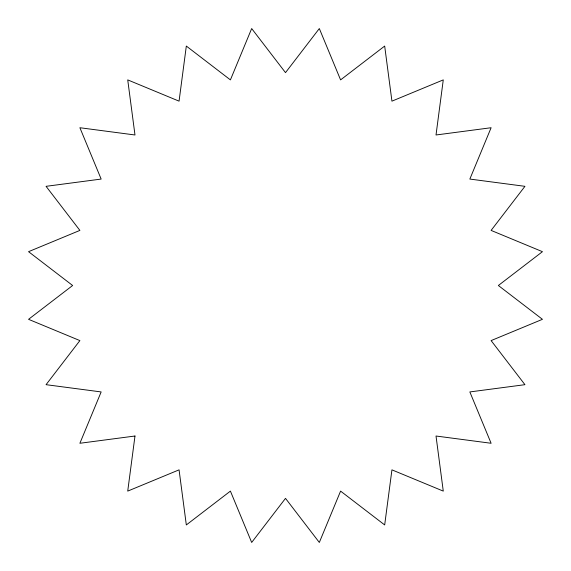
<?xml version="1.0" encoding="UTF-8"?>
<svg xmlns="http://www.w3.org/2000/svg" width="571" height="571" viewBox="0 0 571 571"><rect width="100%" height="100%" fill="white"/><g stroke="black" fill="none" stroke-linecap="round" stroke-linejoin="round"><path stroke-width="0.86" d="M134.984 436.016L127.726 491.11L179.066 469.847L186.324 524.942L230.406 491.11L251.675 542.45L285.5 498.362L319.325 542.45L340.594 491.11L384.676 524.942L391.934 469.847L443.274 491.11L436.016 436.016L491.11 443.274L469.847 391.934L524.942 384.676L491.11 340.594L542.45 319.325L498.362 285.5L542.45 251.675L491.11 230.406L524.942 186.324L469.847 179.066L491.11 127.726L436.016 134.984L443.274 79.89L391.934 101.153L384.676 46.058L340.594 79.89L319.325 28.55L285.5 72.638L251.675 28.55L230.406 79.89L186.324 46.058L179.066 101.153L127.726 79.89L134.984 134.984L79.89 127.726L101.153 179.066L46.058 186.324L79.89 230.406L28.55 251.675L72.638 285.5L28.55 319.325L79.89 340.594L46.058 384.676L101.153 391.934L79.89 443.274L134.984 436.016"/></g></svg>
